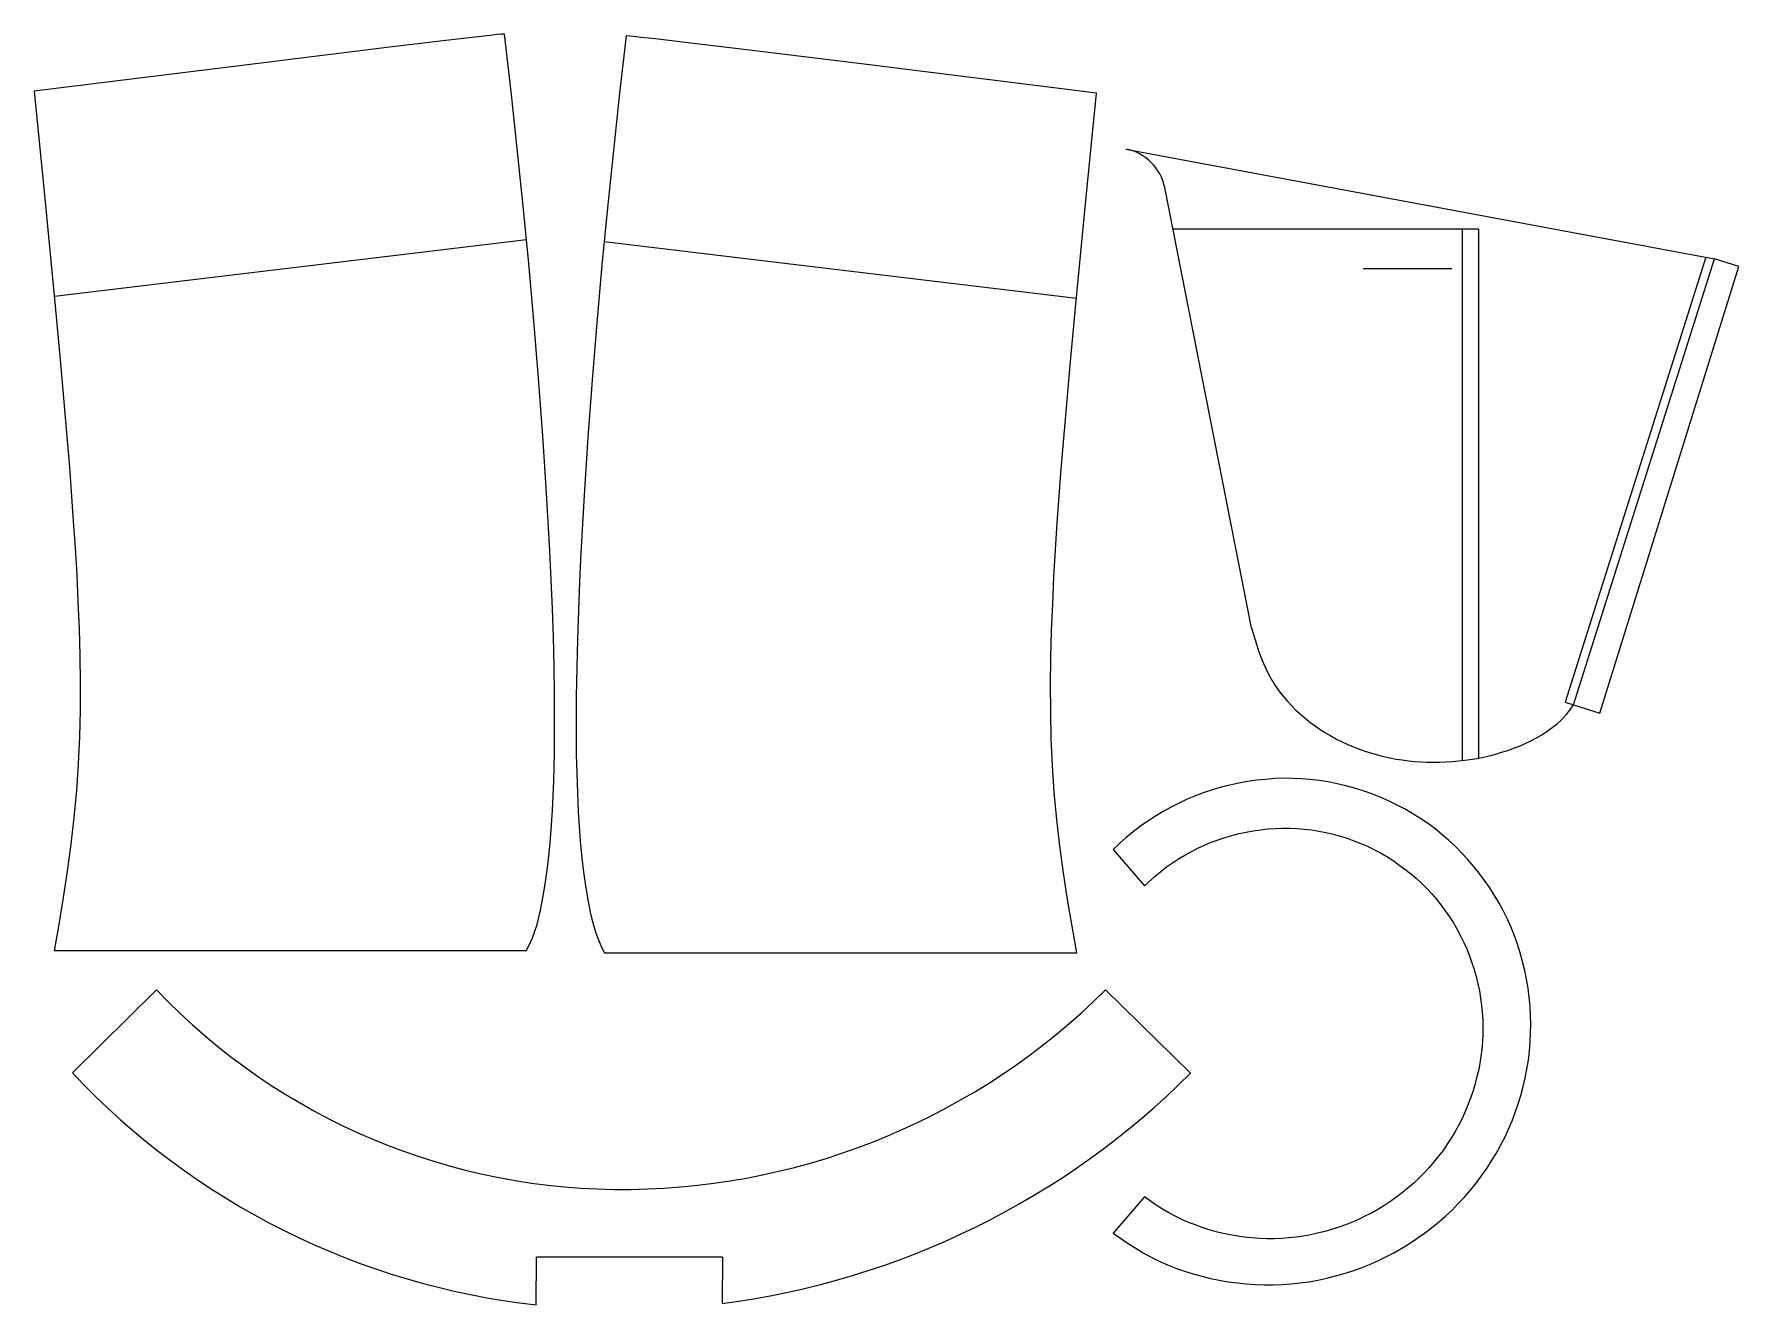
# Model space of a CAD drawing. Extents: x 6 to 494, y 12 to 376.
import ezdxf

# ---------------------------------------------------------------- set-up
doc = ezdxf.new("R2010")
doc.units = 0
doc.layers.add('Layer_1', color=7, linetype='CONTINUOUS')

msp = doc.modelspace()

# ---------------------------------------------------------------- linework, layer by layer
at = {"layer": 'Layer_1', "color": 7}
for p, q in [((139.46134, 375.56786), (138.4195, 375.46866)), ((140.55278, 375.61746), (139.46134, 375.56786)), ((142.43801, 359.24578), (140.55278, 375.61746)), ((106.86682, 371.74782), (73.23047, 367.6301)), ((123.68499, 373.78188), (106.86682, 371.74782)), ((132.11889, 374.7741), (123.68499, 373.78188)), ((136.33584, 375.2206), (132.11889, 374.7741)), ((138.4195, 375.46866), (136.33584, 375.2206)), ((175.29429, 375.08289), (173.40906, 358.71121)), ((176.38573, 375.03329), (175.29429, 375.08289)), ((177.42757, 374.93409), (176.38573, 375.03329)), ((179.51123, 374.68603), (177.42757, 374.93409)), ((183.72818, 374.23953), (179.51123, 374.68603)), ((192.16207, 373.24731), (183.72818, 374.23953)), ((208.98025, 371.21325), (192.16207, 373.24731)), ((242.61659, 367.09553), (208.98025, 371.21325)), ((73.23047, 367.6301), (5.95776, 359.29542)), ((309.88929, 358.76085), (242.61659, 367.09553)), ((5.95776, 359.29542), (9.03365, 328.58613)), ((144.1744, 342.87411), (142.43801, 359.24578)), ((173.40906, 358.71121), (171.67267, 342.33954)), ((306.81279, 328.05153), (309.88869, 358.76082)), ((145.86117, 326.45282), (144.1744, 342.87411)), ((171.67267, 342.33954), (169.98589, 325.91825)), ((318.223395, 342.727273), (486.603612, 311.373032)), ((354.141875, 205.800526), (329.385905, 331.713607)), ((9.03365, 328.58613), (12.01032, 297.87683)), ((303.83609, 297.34223), (306.81279, 328.05153)), ((147.44873, 310.03153), (145.86117, 326.45282)), ((169.98589, 325.91825), (168.39834, 309.49696)), ((419.132461, 319.856548), (331.618396, 319.856548)), ((148.88745, 293.61024), (147.44873, 310.03153)), ((168.39834, 309.49696), (166.95962, 293.07567)), ((411.492339, 308.495608), (386.091435, 308.495608)), ((453.860246, 181.391859), (493.598772, 309.140542)), ((493.598772, 309.140542), (486.603612, 311.373032)), ((12.01032, 297.87683), (13.44904, 282.49738)), ((150.27657, 277.18896), (148.88745, 293.61024)), ((166.95962, 293.07567), (165.5705, 276.65439)), ((302.39739, 281.96278), (303.83609, 297.34223)), ((13.44904, 282.49738), (14.78854, 267.11793)), ((301.05789, 266.58333), (302.39739, 281.96278)), ((151.46723, 260.76767), (150.27657, 277.18896)), ((165.5705, 276.65439), (164.37984, 260.2331)), ((14.78854, 267.11793), (16.07843, 251.73847)), ((299.76799, 251.20387), (301.05789, 266.58333)), ((152.55868, 244.29677), (151.46723, 260.76767)), ((164.37984, 260.2331), (163.28839, 243.7622)), ((16.07843, 251.73847), (17.16988, 236.35902)), ((298.62699, 235.82442), (299.76799, 251.20387)), ((153.50129, 227.82587), (152.55868, 244.29677)), ((163.28839, 243.7622), (162.34578, 227.2913)), ((17.16988, 236.35902), (17.7156, 228.66929)), ((298.13089, 228.13469), (298.62699, 235.82442)), ((17.7156, 228.66929), (18.1621, 220.97957)), ((153.89818, 219.59042), (153.50129, 227.82587)), ((162.34578, 227.2913), (161.94889, 219.05585)), ((297.68439, 220.44497), (298.13089, 228.13469)), ((18.1621, 220.97957), (18.50938, 213.24023)), ((154.19585, 211.35497), (153.89818, 219.59042)), ((297.33709, 212.70563), (297.68439, 220.44497)), ((161.94889, 219.05585), (161.65122, 210.8204)), ((18.50938, 213.24023), (18.80704, 205.5505)), ((154.49351, 203.11952), (154.19585, 211.35497)), ((161.65122, 210.8204), (161.35356, 202.58495)), ((296.98979, 205.0159), (297.33709, 212.70563)), ((18.80704, 205.5505), (19.0551, 197.81116)), ((296.79139, 197.27656), (296.98979, 205.0159)), ((354.141875, 205.800526), (355.183698, 202.377368)), ((154.69196, 194.88408), (154.49351, 203.11952)), ((161.35356, 202.58495), (161.15511, 194.34951)), ((355.183698, 202.377368), (356.324751, 198.95421)), ((19.0551, 197.81116), (19.1543, 190.12144)), ((296.69239, 189.58684), (296.79139, 197.27656)), ((356.324751, 198.95421), (356.920099, 197.267424)), ((356.920099, 197.267424), (357.614648, 195.630253)), ((357.614648, 195.630253), (358.358811, 193.993082)), ((154.84079, 186.64863), (154.69196, 194.88408)), ((161.15511, 194.34951), (161.00628, 186.11406)), ((358.358811, 193.993082), (359.152589, 192.355911)), ((359.152589, 192.355911), (360.045597, 190.817969)), ((360.045597, 190.817969), (360.988191, 189.280027)), ((19.1543, 190.12144), (19.1047, 182.3821)), ((154.84079, 178.41318), (154.84079, 186.64863)), ((161.00628, 186.11406), (161.00628, 177.87861)), ((296.74239, 181.8475), (296.69239, 189.58684)), ((360.988191, 189.280027), (362.030043, 187.841314)), ((362.030043, 187.841314), (363.121481, 186.402574)), ((363.121481, 186.402574), (364.312148, 185.013476)), ((19.1047, 182.3821), (18.95587, 174.69237)), ((296.89119, 174.15777), (296.74239, 181.8475)), ((364.312148, 185.013476), (365.502815, 183.673965)), ((365.502815, 183.673965), (366.792712, 182.384068)), ((366.792712, 182.384068), (368.132195, 181.1934)), ((368.132195, 181.1934), (369.521321, 180.002733)), ((442.945809, 179.556258), (444.186091, 180.895741)), ((444.186091, 180.895741), (445.277529, 182.284867)), ((445.277529, 182.284867), (446.319352, 183.773194)), ((446.319352, 183.773194), (453.860246, 181.391859)), ((154.79119, 170.17773), (154.84079, 178.41318)), ((161.00628, 177.87861), (161.05588, 169.64316)), ((369.521321, 180.002733), (370.910419, 178.86168)), ((370.910419, 178.86168), (372.34916, 177.770242)), ((372.34916, 177.770242), (373.837487, 176.778034)), ((373.837487, 176.778034), (375.375429, 175.785797)), ((375.375429, 175.785797), (376.913371, 174.892789)), ((437.240517, 175.240064), (438.728844, 176.232301)), ((438.728844, 176.232301), (440.2172, 177.274124)), ((440.2172, 177.274124), (441.606297, 178.36559)), ((441.606297, 178.36559), (442.945809, 179.556258)), ((18.95587, 174.69237), (18.60859, 166.95303)), ((297.23849, 166.41843), (296.89119, 174.15777)), ((376.913371, 174.892789), (378.451312, 173.99981)), ((378.451312, 173.99981), (380.088483, 173.206032)), ((380.088483, 173.206032), (381.725655, 172.46184)), ((381.725655, 172.46184), (383.362826, 171.767291)), ((383.362826, 171.767291), (385.049612, 171.122357)), ((385.049612, 171.122357), (386.736369, 170.527009)), ((425.730733, 170.229349), (427.467133, 170.775082)), ((427.467133, 170.775082), (429.153891, 171.370402)), ((429.153891, 171.370402), (430.840676, 172.015364)), ((430.840676, 172.015364), (432.477848, 172.759528)), ((432.477848, 172.759528), (434.115019, 173.503691)), ((434.115019, 173.503691), (435.702575, 174.347084)), ((435.702575, 174.347084), (437.240517, 175.240064)), ((18.60859, 166.95303), (18.06287, 159.26331)), ((154.59274, 161.94228), (154.79119, 170.17773)), ((161.05588, 169.64316), (161.25432, 161.40771)), ((297.78419, 158.72871), (297.23849, 166.41843)), ((386.736369, 170.527009), (388.47277, 169.981304)), ((388.47277, 169.981304), (390.20917, 169.485185)), ((390.20917, 169.485185), (391.945542, 169.038682)), ((391.945542, 169.038682), (393.731558, 168.641793)), ((393.731558, 168.641793), (395.517545, 168.294518)), ((395.517545, 168.294518), (397.30356, 168.046473)), ((397.30356, 168.046473), (399.089547, 167.7984)), ((399.089547, 167.7984), (400.875562, 167.599969)), ((400.875562, 167.599969), (402.661549, 167.50074)), ((402.661549, 167.50074), (404.447564, 167.401511)), ((404.447564, 167.401511), (408.069181, 167.401511)), ((408.069181, 167.401511), (411.641183, 167.550355)), ((411.641183, 167.550355), (415.213185, 167.947244)), ((415.213185, 167.947244), (418.785187, 168.492949)), ((418.785187, 168.492949), (420.521559, 168.840251)), ((420.521559, 168.840251), (422.25796, 169.23714)), ((422.25796, 169.23714), (424.043947, 169.683616)), ((424.043947, 169.683616), (425.730733, 170.229349)), ((154.24547, 153.70683), (154.59274, 161.94228)), ((161.25432, 161.40771), (161.6016, 153.17226)), ((350.520945, 161.397116), (347.990775, 160.851383)), ((353.051113, 161.893206), (350.520945, 161.397116)), ((355.58128, 162.240481), (353.051113, 161.893206)), ((358.161059, 162.488554), (355.58128, 162.240481)), ((360.740839, 162.686984), (358.161059, 162.488554)), ((363.320618, 162.786214), (360.740839, 162.686984)), ((365.900397, 162.736599), (363.320618, 162.786214)), ((368.480176, 162.637398), (365.900397, 162.736599)), ((371.010344, 162.438939), (368.480176, 162.637398)), ((373.590123, 162.141279), (371.010344, 162.438939)), ((376.120294, 161.74439), (373.590123, 162.141279)), ((378.700073, 161.248272), (376.120294, 161.74439)), ((381.180628, 160.652924), (378.700073, 161.248272)), ((18.06287, 159.26331), (17.36831, 151.57358)), ((298.47869, 151.03898), (297.78419, 158.72871)), ((335.786436, 156.783262), (333.454713, 155.691824)), ((338.16777, 157.775499), (335.786436, 156.783262)), ((340.598717, 158.718093), (338.16777, 157.775499)), ((343.029664, 159.511871), (340.598717, 158.718093)), ((345.510219, 160.256063), (343.029664, 159.511871)), ((347.990775, 160.851383), (345.510219, 160.256063)), ((383.661187, 160.00799), (381.180628, 160.652924)), ((386.141742, 159.214212), (383.661187, 160.00799)), ((388.572689, 158.370819), (386.141742, 159.214212)), ((390.954024, 157.428225), (388.572689, 158.370819)), ((393.335358, 156.386373), (390.954024, 157.428225)), ((395.667081, 155.24532), (393.335358, 156.386373)), ((17.36831, 151.57358), (16.47531, 143.93346)), ((153.99741, 149.5891), (154.24547, 153.70683)), ((161.6016, 153.17226), (161.84966, 149.05453)), ((326.707601, 151.970978), (324.524696, 150.532266)), ((328.890488, 153.260875), (326.707601, 151.970978)), ((331.172599, 154.550771), (328.890488, 153.260875)), ((333.454713, 155.691824), (331.172599, 154.550771)), ((397.949195, 154.054653), (395.667081, 155.24532)), ((400.181697, 152.764756), (397.949195, 154.054653)), ((402.364587, 151.375658), (400.181697, 152.764756)), ((404.497866, 149.936946), (402.364587, 151.375658)), ((153.65013, 145.47138), (153.99741, 149.5891)), ((161.84966, 149.05453), (162.14732, 144.93681)), ((299.37169, 143.39886), (298.47869, 151.03898)), ((320.357375, 147.505997), (318.372929, 145.868825)), ((322.44105, 149.093553), (320.357375, 147.505997)), ((324.524696, 150.532266), (322.44105, 149.093553)), ((346.601666, 145.868825), (348.586109, 146.464145)), ((348.586109, 146.464145), (350.620166, 146.960263)), ((350.620166, 146.960263), (352.654223, 147.406767)), ((352.654223, 147.406767), (354.688281, 147.803656)), ((354.688281, 147.803656), (356.771947, 148.051701)), ((356.771947, 148.051701), (358.855617, 148.299775)), ((358.855617, 148.299775), (360.939283, 148.448591)), ((360.939283, 148.448591), (363.022952, 148.498205)), ((363.022952, 148.498205), (365.106619, 148.498205)), ((365.106619, 148.498205), (367.190288, 148.398976)), ((367.190288, 148.398976), (369.273955, 148.25016)), ((369.273955, 148.25016), (371.357624, 148.002087)), ((371.357624, 148.002087), (373.441291, 147.654812)), ((373.441291, 147.654812), (375.475348, 147.257923)), ((375.475348, 147.257923), (377.509405, 146.811419)), ((377.509405, 146.811419), (379.543463, 146.2161)), ((406.581532, 148.398976), (404.497866, 149.936946)), ((408.565978, 146.761805), (406.581532, 148.398976)), ((410.550423, 145.075047), (408.565978, 146.761805)), ((16.47531, 143.93346), (15.43348, 136.24374)), ((153.30285, 141.40327), (153.65013, 145.47138)), ((162.14732, 144.93681), (162.54421, 140.8687)), ((300.41359, 135.70914), (299.37169, 143.39886)), ((316.438098, 144.18204), (314.602468, 142.396053)), ((314.602468, 142.396053), (323.532488, 132.027321)), ((318.372929, 145.868825), (316.438098, 144.18204)), ((335.14149, 140.808496), (336.977103, 141.85032)), ((336.977103, 141.85032), (338.812716, 142.792914)), ((338.812716, 142.792914), (340.697938, 143.636306)), ((340.697938, 143.636306), (342.632772, 144.479699)), ((342.632772, 144.479699), (344.617217, 145.174277)), ((344.617217, 145.174277), (346.601666, 145.868825)), ((379.543463, 146.2161), (381.527906, 145.620752)), ((381.527906, 145.620752), (383.462742, 144.926203)), ((383.462742, 144.926203), (385.447188, 144.132425)), ((385.447188, 144.132425), (387.33241, 143.338647)), ((387.33241, 143.338647), (389.217635, 142.396053)), ((389.217635, 142.396053), (391.053245, 141.45343)), ((391.053245, 141.45343), (392.888857, 140.411579)), ((412.435648, 143.338647), (410.550423, 145.075047)), ((414.271258, 141.503045), (412.435648, 143.338647)), ((416.00765, 139.617829), (414.271258, 141.503045)), ((152.26102, 133.21743), (152.85635, 137.28554)), ((152.85635, 137.28554), (153.30285, 141.40327)), ((162.54421, 140.8687), (162.99071, 136.75097)), ((162.99071, 136.75097), (163.58605, 132.68286)), ((328.245542, 136.145028), (329.882711, 137.434925)), ((329.882711, 137.434925), (331.569488, 138.625592)), ((331.569488, 138.625592), (333.305877, 139.766645)), ((333.305877, 139.766645), (335.14149, 140.808496)), ((392.888857, 140.411579), (394.674859, 139.270526)), ((394.674859, 139.270526), (396.361639, 138.079859)), ((396.361639, 138.079859), (398.048416, 136.839605)), ((398.048416, 136.839605), (399.685584, 135.549708)), ((417.694428, 137.68297), (416.00765, 139.617829)), ((419.331596, 135.648938), (417.694428, 137.68297)), ((15.43348, 136.24374), (14.24281, 128.65323)), ((151.61608, 129.0997), (152.26102, 133.21743)), ((163.58605, 132.68286), (164.23099, 128.56513)), ((301.55459, 128.11863), (300.41359, 135.70914)), ((323.532488, 132.027321), (326.608371, 134.805545)), ((326.608371, 134.805545), (328.245542, 136.145028)), ((399.685584, 135.549708), (401.273141, 134.210197)), ((401.273141, 134.210197), (402.811086, 132.771484)), ((402.811086, 132.771484), (404.299421, 131.283129)), ((420.869541, 133.565263), (419.331596, 135.648938)), ((422.357876, 131.431973), (420.869541, 133.565263)), ((14.24281, 128.65323), (13.00253, 121.01312)), ((150.8223, 125.03159), (151.61608, 129.0997)), ((164.23099, 128.56513), (165.02477, 124.49702)), ((302.84449, 120.47852), (301.55459, 128.11863)), ((404.299421, 131.283129), (405.738142, 129.745187)), ((405.738142, 129.745187), (407.077645, 128.207245)), ((407.077645, 128.207245), (408.367533, 126.570074)), ((423.697376, 129.249097), (422.357876, 131.431973)), ((425.036876, 127.066193), (423.697376, 129.249097)), ((426.227544, 124.784087), (425.036876, 127.066193)), ((149.83008, 121.01309), (150.3758, 123.04714)), ((150.3758, 123.04714), (150.8223, 125.03159)), ((165.02477, 124.49702), (165.47127, 122.51257)), ((165.47127, 122.51257), (166.01699, 120.47852)), ((408.367533, 126.570074), (409.607812, 124.883317)), ((409.607812, 124.883317), (410.79848, 123.146916)), ((410.79848, 123.146916), (411.939535, 121.410516)), ((427.368602, 122.452367), (426.227544, 124.784087)), ((428.410434, 120.120647), (427.368602, 122.452367)), ((13.00253, 121.01312), (11.66303, 113.42261)), ((147.64719, 115.2582), (148.49057, 117.14342)), ((148.49057, 117.14342), (149.23474, 119.07825)), ((149.23474, 119.07825), (149.83008, 121.01309)), ((166.01699, 120.47852), (166.61233, 118.54368)), ((166.61233, 118.54368), (167.35649, 116.60885)), ((304.18399, 112.88801), (302.84449, 120.47852)), ((411.939535, 121.410516), (412.98137, 119.574914)), ((412.98137, 119.574914), (413.973593, 117.739312)), ((413.973593, 117.739312), (414.916204, 115.854068)), ((429.402657, 117.689698), (428.410434, 120.120647)), ((430.246047, 115.308363), (429.402657, 117.689698)), ((146.70457, 113.42258), (11.66305, 113.42258)), ((146.70457, 113.42258), (147.64719, 115.2582)), ((167.35649, 116.60885), (168.19988, 114.72363)), ((168.19988, 114.72363), (169.1425, 112.88801)), ((169.1425, 112.88801), (304.18399, 112.88801)), ((414.916204, 115.854068), (415.759594, 113.968852)), ((415.759594, 113.968852), (416.553372, 112.034021)), ((431.039825, 112.827799), (430.246047, 115.308363)), ((431.73438, 110.347235), (431.039825, 112.827799)), ((416.553372, 112.034021), (417.247927, 110.049575)), ((417.247927, 110.049575), (417.892872, 108.065129)), ((417.892872, 108.065129), (418.438597, 106.080684)), ((432.329716, 107.866671), (431.73438, 110.347235)), ((432.875438, 105.33652), (432.329716, 107.866671)), ((418.438597, 106.080684), (418.934707, 104.046624)), ((418.934707, 104.046624), (419.381208, 101.962949)), ((433.272327, 102.756727), (432.875438, 105.33652)), ((433.619604, 100.226576), (433.272327, 102.756727)), ((40.983124, 102.307089), (16.921732, 78.543354)), ((336.76475, 78.493742), (312.455284, 102.307089)), ((419.381208, 101.962949), (419.728485, 99.928888)), ((419.728485, 99.928888), (419.976541, 97.845242)), ((419.976541, 97.845242), (420.174986, 95.761567)), ((433.867661, 97.646783), (433.619604, 100.226576)), ((434.016493, 95.067018), (433.867661, 97.646783)), ((420.174986, 95.761567), (420.323819, 93.677892)), ((420.323819, 93.677892), (420.323819, 91.594245)), ((434.066105, 92.487224), (434.016493, 95.067018)), ((420.323819, 89.51057), (420.224598, 87.426895)), ((420.323819, 91.594245), (420.323819, 89.51057)), ((433.867661, 87.327666), (434.016493, 89.907459)), ((434.016493, 89.907459), (434.066105, 92.487224)), ((419.778097, 83.259545), (419.480429, 81.175899)), ((420.026151, 85.34322), (419.778097, 83.259545)), ((420.224598, 87.426895), (420.026151, 85.34322)), ((433.371548, 82.217722), (433.669216, 84.747901)), ((433.669216, 84.747901), (433.867661, 87.327666)), ((419.08354, 79.141838), (418.58743, 77.107778)), ((419.480429, 81.175899), (419.08354, 79.141838)), ((432.478549, 77.107778), (432.974659, 79.637957)), ((432.974659, 79.637957), (433.371548, 82.217722)), ((418.041708, 75.073718), (417.446371, 73.089272)), ((418.58743, 77.107778), (418.041708, 75.073718)), ((431.23827, 72.097063), (431.883215, 74.627214)), ((431.883215, 74.627214), (432.478549, 77.107778)), ((416.00765, 69.120381), (415.213872, 67.235165)), ((416.751817, 71.104826), (416.00765, 69.120381)), ((417.446371, 73.089272), (416.751817, 71.104826)), ((429.601101, 67.235165), (430.444491, 69.666114)), ((430.444491, 69.666114), (431.23827, 72.097063)), ((413.378259, 63.464704), (412.336424, 61.629102)), ((414.32087, 65.300334), (413.378259, 63.464704)), ((415.213872, 67.235165), (414.32087, 65.300334)), ((427.666268, 62.42288), (428.708102, 64.804215)), ((428.708102, 64.804215), (429.601101, 67.235165)), ((411.294593, 59.843087), (410.153534, 58.106715)), ((412.336424, 61.629102), (411.294593, 59.843087)), ((425.433766, 57.809055), (426.624433, 60.09116)), ((426.624433, 60.09116), (427.666268, 62.42288)), ((407.672979, 54.733143), (406.383088, 53.096)), ((408.962867, 56.370314), (407.672979, 54.733143)), ((410.153534, 58.106715), (408.962867, 56.370314)), ((422.853986, 53.344045), (424.193489, 55.526921)), ((424.193489, 55.526921), (425.433766, 57.809055)), ((403.604864, 49.970474), (402.116531, 48.482147)), ((404.993976, 51.508415), (403.604864, 49.970474)), ((406.383088, 53.096), (404.993976, 51.508415)), ((418.438597, 46.993819), (419.976541, 49.077494)), ((419.976541, 49.077494), (421.464874, 51.161141)), ((421.464874, 51.161141), (422.853986, 53.344045)), ((397.403473, 44.314825), (395.716693, 43.074543)), ((398.991027, 45.654308), (397.403473, 44.314825)), ((400.578586, 47.043434), (398.991027, 45.654308)), ((402.116531, 48.482147), (400.578586, 47.043434)), ((415.114648, 43.024928), (416.801429, 45.009374)), ((416.801429, 45.009374), (418.438597, 46.993819)), ((323.532488, 43.074543), (314.602468, 32.656196)), ((326.955646, 40.693208), (323.532488, 43.074543)), ((328.741655, 39.552155), (326.955646, 40.693208)), ((330.527656, 38.510304), (328.741655, 39.552155)), ((390.507523, 39.60177), (388.67191, 38.559918)), ((392.293524, 40.693208), (390.507523, 39.60177)), ((394.029913, 41.834261), (392.293524, 40.693208)), ((395.716693, 43.074543), (394.029913, 41.834261)), ((409.657424, 37.56771), (411.542646, 39.304082)), ((411.542646, 39.304082), (413.328647, 41.139712)), ((413.328647, 41.139712), (415.114648, 43.024928)), ((332.363266, 37.518095), (330.527656, 38.510304)), ((334.248491, 36.625088), (332.363266, 37.518095)), ((336.133713, 35.781695), (334.248491, 36.625088)), ((338.118159, 35.037531), (336.133713, 35.781695)), ((340.052992, 34.293367), (338.118159, 35.037531)), ((342.08705, 33.69802), (340.052992, 34.293367)), ((379.146574, 34.392597), (377.112516, 33.747634)), ((381.081408, 35.087146), (379.146574, 34.392597)), ((383.065853, 35.880924), (381.081408, 35.087146)), ((384.951075, 36.724317), (383.065853, 35.880924)), ((386.8363, 37.617296), (384.951075, 36.724317)), ((388.67191, 38.559918), (386.8363, 37.617296)), ((403.654476, 32.656196), (405.688533, 34.194138)), ((405.688533, 34.194138), (407.672979, 35.831309)), ((407.672979, 35.831309), (409.657424, 37.56771)), ((314.602468, 32.656196), (318.869048, 29.778743)), ((318.869048, 29.778743), (321.051924, 28.389645)), ((344.071495, 33.1027), (342.08705, 33.69802)), ((346.105553, 32.606582), (344.071495, 33.1027)), ((348.189219, 32.209693), (346.105553, 32.606582)), ((350.223277, 31.862418), (348.189219, 32.209693)), ((352.306946, 31.564758), (350.223277, 31.862418)), ((354.390613, 31.3663), (352.306946, 31.564758)), ((356.474282, 31.217484), (354.390613, 31.3663)), ((358.557948, 31.118254), (356.474282, 31.217484)), ((360.641618, 31.118254), (358.557948, 31.118254)), ((362.774896, 31.217484), (360.641618, 31.118254)), ((364.858565, 31.3663), (362.774896, 31.217484)), ((366.942232, 31.564758), (364.858565, 31.3663)), ((368.976289, 31.862418), (366.942232, 31.564758)), ((371.059956, 32.209693), (368.976289, 31.862418)), ((373.094013, 32.656196), (371.059956, 32.209693)), ((375.128071, 33.152315), (373.094013, 32.656196)), ((377.112516, 33.747634), (375.128071, 33.152315)), ((397.205026, 28.389645), (399.387916, 29.729128)), ((399.387916, 29.729128), (401.521197, 31.167869)), ((401.521197, 31.167869), (403.654476, 32.656196)), ((149.581928, 12.213259), (149.631514, 25.856321)), ((202.864272, 25.856321), (149.631514, 25.856321)), ((202.864272, 25.856321), (202.814657, 12.610148)), ((321.051924, 28.389645), (323.234828, 27.050134)), ((323.234828, 27.050134), (325.516933, 25.859467)), ((325.516933, 25.859467), (327.799039, 24.718414)), ((327.799039, 24.718414), (330.180376, 23.67659)), ((387.977355, 23.775792), (390.35869, 24.817643)), ((390.35869, 24.817643), (392.640801, 25.909081)), ((392.640801, 25.909081), (394.922915, 27.099749)), ((394.922915, 27.099749), (397.205026, 28.389645)), ((330.180376, 23.67659), (332.561711, 22.733968)), ((332.561711, 22.733968), (334.992658, 21.840961)), ((334.992658, 21.840961), (337.473213, 21.096797)), ((337.473213, 21.096797), (339.953772, 20.402248)), ((339.953772, 20.402248), (342.434327, 19.757286)), ((342.434327, 19.757286), (344.964497, 19.261195)), ((373.193234, 19.261195), (375.723404, 19.8069)), ((375.723404, 19.8069), (378.20396, 20.451863)), ((378.20396, 20.451863), (380.684518, 21.146412)), ((380.684518, 21.146412), (383.165074, 21.94019)), ((383.165074, 21.94019), (385.596021, 22.783583)), ((385.596021, 22.783583), (387.977355, 23.775792)), ((344.964497, 19.261195), (347.494665, 18.814692)), ((347.494665, 18.814692), (350.074444, 18.467417)), ((350.074444, 18.467417), (352.654223, 18.219344)), ((352.654223, 18.219344), (355.184391, 18.020913)), ((355.184391, 18.020913), (357.76417, 17.921684)), ((357.76417, 17.921684), (360.343949, 17.921684)), ((360.343949, 17.921684), (362.923729, 18.020913)), ((362.923729, 18.020913), (365.503508, 18.219344)), ((365.503508, 18.219344), (368.083287, 18.467417)), ((368.083287, 18.467417), (370.663067, 18.814692)), ((370.663067, 18.814692), (373.193234, 19.261195))]:
    msp.add_line(p, q, dxfattribs=at)
at = {"layer": 'Layer_1', "color": 1}
for p, q in [((414.468993, 319.727894), (414.468993, 167.970185)), ((419.132461, 319.856548), (419.132461, 168.651546)), ((484.123048, 311.869151), (443.888403, 184.517372)), ((446.319352, 183.773202), (486.603612, 311.373032)), ((443.888403, 184.517372), (446.319352, 183.773202))]:
    msp.add_line(p, q, dxfattribs=at)
at = {"layer": 'Layer_1', "color": 3}
for p, q in [((11.76226, 300.65505), (146.80379, 316.87787)), ((169.04326, 316.34333), (304.08479, 300.12051))]:
    msp.add_line(p, q, dxfattribs=at)
at = {"layer": 'Layer_1', "color": 7}
for points in [[(329.371597, 331.704124), (328.267628, 337.318851), (323.850229, 341.691997), (318.224693, 342.739409)], [(40.980951, 102.277199), (76.286472, 65.151957), (125.499058, 44.468273), (176.725893, 45.224674)], [(176.691405, 45.221598), (227.637993, 45.890792), (276.3259, 66.353936), (312.453703, 102.28141)], [(16.899493, 78.526906), (51.831888, 41.339671), (98.873677, 17.818906), (149.582888, 12.185519)], [(202.812145, 12.59256), (253.506031, 19.156129), (300.604462, 42.305853), (336.767007, 78.43371)]]:
    msp.add_open_spline(points, degree=3, dxfattribs=at)

doc.saveas('drawing.dxf')
